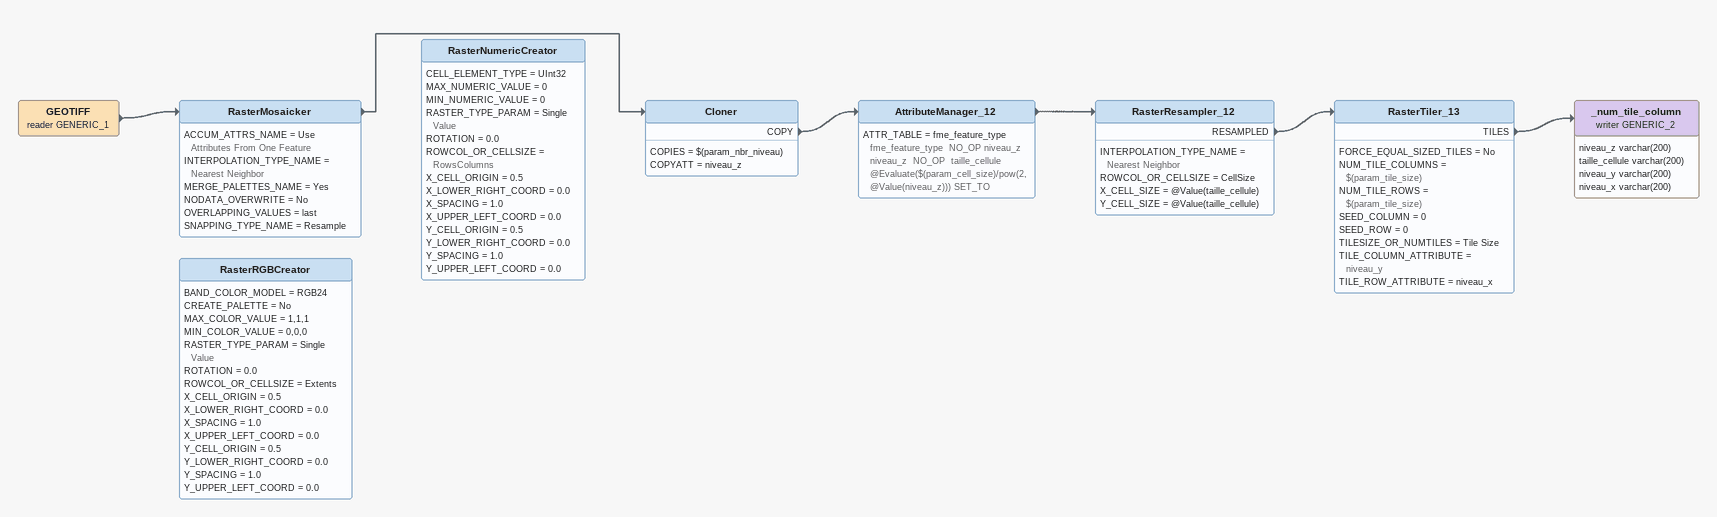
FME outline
GEOTIFF (reader GENERIC_1)
    -> RasterMosaicker
RasterMosaicker
    ACCUM_ATTRS_NAME = Use Attributes From One Feature
    INTERPOLATION_TYPE_NAME = Nearest Neighbor
    MERGE_PALETTES_NAME = Yes
    NODATA_OVERWRITE = No
    OVERLAPPING_VALUES = last
    SNAPPING_TYPE_NAME = Resample
    -> Cloner
Cloner
    COPIES = $(param_nbr_niveau)
    COPYATT = niveau_z
    COPY -> AttributeManager_12
AttributeManager_12
    ATTR_TABLE = fme_feature_type fme_feature_type  NO_OP niveau_z niveau_z  NO_OP  taille_cellule @Evaluate($(param_cell_size)/pow(2,@Value(niveau_z))) SET_TO
    -> RasterResampler_12
RasterResampler_12
    INTERPOLATION_TYPE_NAME = Nearest Neighbor
    ROWCOL_OR_CELLSIZE = CellSize
    X_CELL_SIZE = @Value(taille_cellule)
    Y_CELL_SIZE = @Value(taille_cellule)
    RESAMPLED -> RasterTiler_13
RasterTiler_13
    FORCE_EQUAL_SIZED_TILES = No
    NUM_TILE_COLUMNS = $(param_tile_size)
    NUM_TILE_ROWS = $(param_tile_size)
    SEED_COLUMN = 0
    SEED_ROW = 0
    TILESIZE_OR_NUMTILES = Tile Size
    TILE_COLUMN_ATTRIBUTE = niveau_y
    TILE_ROW_ATTRIBUTE = niveau_x
    TILES -> _num_tile_column (writer GENERIC_2)
_num_tile_column (writer GENERIC_2)
    attributes: niveau_z varchar(200), taille_cellule varchar(200), niveau_y varchar(200), niveau_x varchar(200)
RasterRGBCreator
    BAND_COLOR_MODEL = RGB24
    CREATE_PALETTE = No
    MAX_COLOR_VALUE = 1,1,1
    MIN_COLOR_VALUE = 0,0,0
    RASTER_TYPE_PARAM = Single Value
    ROTATION = 0.0
    ROWCOL_OR_CELLSIZE = Extents
    X_CELL_ORIGIN = 0.5
    X_LOWER_RIGHT_COORD = 0.0
    X_SPACING = 1.0
    X_UPPER_LEFT_COORD = 0.0
    Y_CELL_ORIGIN = 0.5
    Y_LOWER_RIGHT_COORD = 0.0
    Y_SPACING = 1.0
    Y_UPPER_LEFT_COORD = 0.0
RasterNumericCreator
    CELL_ELEMENT_TYPE = UInt32
    MAX_NUMERIC_VALUE = 0
    MIN_NUMERIC_VALUE = 0
    RASTER_TYPE_PARAM = Single Value
    ROTATION = 0.0
    ROWCOL_OR_CELLSIZE = RowsColumns
    X_CELL_ORIGIN = 0.5
    X_LOWER_RIGHT_COORD = 0.0
    X_SPACING = 1.0
    X_UPPER_LEFT_COORD = 0.0
    Y_CELL_ORIGIN = 0.5
    Y_LOWER_RIGHT_COORD = 0.0
    Y_SPACING = 1.0
    Y_UPPER_LEFT_COORD = 0.0
